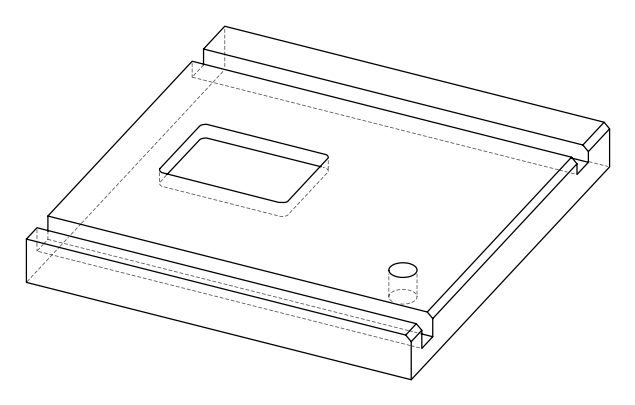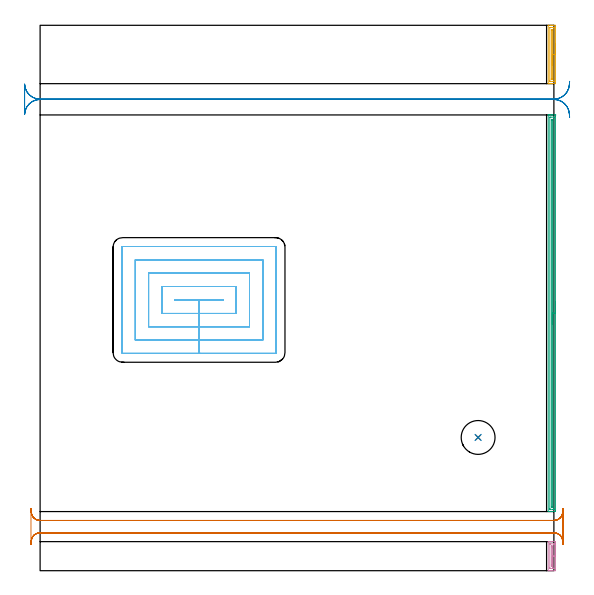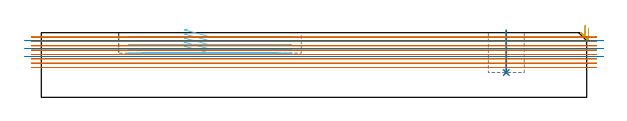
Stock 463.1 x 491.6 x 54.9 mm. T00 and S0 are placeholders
(PLAN: 8 operations, 4 tool changes, 49.6 min)
(1 INDEXABLE_INSERT_DRILL_BLIND_HOLE_FROM_SOLID | STEP1POCKET | NXT0302_010 | 0.14 min | 10004 mm3)
(2 DRILL_TO_ENLARGE_BLIND_HOLE | STEP1POCKET | UGT0301_381 | 0.14 min | 14663 mm3)
(3 AREA_MILL | FG_CHAMFER_SURFACE | UGT0205_001 | 8.75 min | 7968 mm3)
(4 AREA_MILL_1 | FG_CHAMFER_SURFACE_1 | UGT0205_001 | 0.8 min | 647 mm3)
(5 AREA_MILL_2 | FG_CHAMFER_SURFACE_2 | UGT0205_001 | 1.44 min | 1254 mm3)
(6 MILL_RECTANGULAR_POCKET | POCKET_RECTANGULAR_STRAIGHT | UGT0201_008 | Follow Part, ap 4, ae 75% | 14.92 min | 301621 mm3)
(7 MILL_RECTANGULAR_SLOT | SLOT_RECTANGULAR | UGT0201_008 | Follow Part, ap 4, ae 75% | 17.05 min | 371307 mm3)
(8 MILL_RECTANGULAR_SLOT_1 | SLOT_RECTANGULAR_1 | UGT0201_006 | Follow Part, ap 7, ae 75% | 6.31 min | 263619 mm3)
(TOOL NXT0302_010 | Index. Insert Drill 19.5mm [880-D1950L25-05] | D19.5 PA176 FL98 Z2)
(TOOL UGT0301_381 | Twist Drill Flat Bottom 30.5 mm | D30.5 PA180 FL175 Z2)
(TOOL UGT0205_001 | Chamfer Mill 20 x 3 x 45 deg. | D20 FL50 Z2)
(TOOL UGT0201_008 | End Mill 16 mm | D16 FL32 Z4)
(TOOL UGT0201_006 | End Mill 28 mm | D28 FL25 Z2)
(OP 1 INDEXABLE_INSERT_DRILL_BLIND_HOLE_FROM_SOLID)
G17 G21 G94 G90
T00 M6
G54
G17 G0 G90 X394.8 Y120.1 S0 M3
G43 Z64.9 H1
G94 G81 G98 Z21.1 F250. R56.9
G80
M5
M2
(OP 2 DRILL_TO_ENLARGE_BLIND_HOLE)
G17 G21 G94 G90
T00 M6
G54
G17 G0 G90 X394.8 Y120.1 S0 M3
G43 Z64.9 H0
G94 G81 G98 Z21.1 F250. R56.9
G80
M5
M2
(OP 3 AREA_MILL)
G17 G21 G94 G90
T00 M6
G54
G17 G0 G90 X464.6 Y242.05 S1061 M3
G43 Z64.9 H0
Z58.3
G94 G1 Y242.012 Z57.428 F250.
Y241.898 Z56.564
Y241.709 Z55.712
Y241.447 Z54.88
Y241.113 Z54.074
Y240.71 Z53.3
Y240.242 Z52.564
Y239.71 Z51.872
Y239.121 Z51.229
Y238.478 Z50.64
Y237.786 Z50.109
Y237.05 Z49.64
Y236.276 Z49.237
Y235.47 Z48.903
Y234.638 Z48.641
Y233.786 Z48.452
Y232.922 Z48.338
Y232.05 Z48.3
Y54.186
X464.598 Y53.912 Z48.302
X464.592 Y53.307 Z48.305
X464.59 Y53.303 Z48.307
X463.98 Y53.3 Z48.916
X463.699 Z49.197
X461.31 Z51.585
X460.738 Z52.159
X460.407 Z52.49
X459.844 Z53.052
X459.513 Z53.382
X458.459 Z54.44
X458.064 Z54.827
X458.02 Z54.87
X458.002 Y53.308 Z54.888
X458. Y53.465 Z54.9
Y410.634
X458.002 Y410.79 Z54.888
X458.061 Y410.793 Z54.83
X458.46 Y410.8 Z54.44
X458.85 Z54.049
X459.513 Z53.382
X460.738 Z52.159
X461.297 Z51.597
X461.912 Z50.983
X463.98 Y410.799 Z48.916
X464.59 Y410.797 Z48.307
X464.592 Y410.793 Z48.305
X464.598 Y410.188 Z48.302
X464.6 Y409.569 Z48.3
Y232.05
X463.186 Z49.714
X463.185 Y55.599 Z49.715
X463.184 Y55.501 Z49.716
X463.179 Y55.313 Z49.721
X463.087 Y55.309 Z49.813
X462.591 Y55.301 Z50.309
X462.193 Y55.3 Z50.707
X459.911 Z52.989
X459.513 Y55.302 Z53.387
X459.457 Y55.305 Z53.443
X459.428 Y55.309 Z53.472
X459.421 Y55.402 Z53.479
X459.416 Y55.599 Z53.484
X459.414 Y55.698 Z53.486
Y55.797
X459.415 Y408.501 Z53.485
X459.416 Y408.6 Z53.484
X459.421 Y408.787 Z53.479
X459.513 Y408.791 Z53.387
X460.009 Y408.799 Z52.891
X460.407 Y408.8 Z52.493
X462.689 Z50.211
X463.087 Y408.798 Z49.813
X463.143 Y408.795 Z49.757
X463.172 Y408.791 Z49.728
X463.179 Y408.698 Z49.721
X463.184 Y408.501 Z49.716
X463.186 Y408.402 Z49.714
Y408.303
Y232.05
X461.772 Z51.128
X461.771 Y57.906 Z51.129
X461.769 Y57.484 Z51.131
X461.767 Y57.366 Z51.133
X461.765 Y57.317 Z51.135
X461.667 Y57.31 Z51.233
X461.482 Y57.302 Z51.418
X461.3 Y57.301 Z51.6
X461.116 Z51.784
X460.994 Y57.302 Z51.906
X460.896 Y57.306 Z52.004
X460.836 Y57.31 Z52.064
X460.835 Y57.328 Z52.065
X460.832 Y57.484 Z52.068
X460.829 Y57.954 Z52.071
Y406.194
X460.831 Y406.616 Z52.069
X460.833 Y406.734 Z52.067
X460.835 Y406.783 Z52.065
X460.933 Y406.79 Z51.967
X461.118 Y406.798 Z51.782
X461.3 Y406.799 Z51.6
X461.484 Z51.416
X461.606 Y406.798 Z51.294
X461.704 Y406.794 Z51.196
X461.764 Y406.79 Z51.136
X461.765 Y406.772 Z51.135
X461.768 Y406.616 Z51.132
X461.771 Y406.146 Z51.129
X461.772 Y232.05 Z51.128
Y231.178 Z51.167
Y230.314 Z51.28
Y229.462 Z51.469
Y228.63 Z51.732
Y227.824 Z52.065
Y227.05 Z52.468
Y226.314 Z52.937
Y225.622 Z53.468
Y224.979 Z54.057
Y224.39 Z54.701
Y223.858 Z55.393
Y223.39 Z56.128
Y222.987 Z56.902
Y222.653 Z57.708
Y222.391 Z58.54
Y222.202 Z59.392
Y222.088 Z60.257
Y222.05 Z61.128
G0 Z64.9
M5
M2
(OP 4 AREA_MILL_1)
G17 G21 G94 G90
T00 M6
G54
G17 G0 G90 X464.6 Y23.1 S1061 M3
G43 Z64.9 H0
Z58.3
G94 G1 Y23.062 Z57.428 F250.
Y22.948 Z56.563
Y22.759 Z55.712
Y22.497 Z54.88
Y22.163 Z54.074
Y21.76 Z53.3
Y21.292 Z52.564
Y20.76 Z51.872
Y20.171 Z51.229
Y19.528 Z50.64
Y18.836 Z50.108
Y18.1 Z49.64
Y17.326 Z49.237
Y16.52 Z48.903
Y15.688 Z48.641
Y14.836 Z48.452
Y13.972 Z48.338
Y13.1 Z48.3
Y0.879
X464.598 Y0.606 Z48.302
X464.591 Y0.007 Z48.305
X464.583 Y0.004 Z48.314
X463.98 Y0. Z48.916
X463.693 Z49.203
X461.31 Z51.585
X460.725 Z52.171
X460.407 Z52.49
X459.832 Z53.064
X459.513 Z53.382
X458.442 Z54.457
X458.062 Z54.83
X458.02 Z54.87
X458.002 Y0.008 Z54.888
X458. Y0.159 Z54.9
Y26.041
X458.003 Y26.19 Z54.888
X458.059 Y26.193 Z54.832
X458.442 Y26.2 Z54.457
X458.875 Z54.024
X459.513 Z53.382
X460.726 Z52.171
X461.297 Z51.597
X463.98 Y26.199 Z48.916
X464.583 Y26.196 Z48.314
X464.591 Y26.193 Z48.305
X464.597 Y25.594 Z48.303
X464.6 Y24.975 Z48.3
Y13.1
X463.186 Z49.714
X463.185 Y2.292 Z49.715
X463.183 Y2.193 Z49.717
X463.178 Y2.01 Z49.722
X463.087 Y2.007 Z49.813
X462.584 Y2.001 Z50.316
X462.193 Y2. Z50.707
X459.904 Z52.996
X459.513 Y2.002 Z53.387
X459.458 Y2.005 Z53.442
X459.429 Y2.009 Z53.471
X459.421 Y2.095 Z53.479
X459.416 Y2.292 Z53.484
X459.414 Y2.39 Z53.486
Y2.489
X459.415 Y23.908 Z53.485
X459.417 Y24.007 Z53.483
X459.422 Y24.19 Z53.478
X459.513 Y24.193 Z53.387
X460.016 Y24.199 Z52.884
X460.407 Y24.2 Z52.493
X462.696 Z50.204
X463.087 Y24.198 Z49.813
X463.142 Y24.195 Z49.758
X463.171 Y24.191 Z49.729
X463.179 Y24.105 Z49.721
X463.184 Y23.908 Z49.716
X463.186 Y23.81 Z49.714
Y23.711
Y13.1
X461.772 Z51.128
X461.771 Y4.598 Z51.129
X461.768 Y4.175 Z51.132
X461.765 Y4.059 Z51.135
X461.762 Y4.01 Z51.138
X461.651 Y4.006 Z51.249
X461.474 Y4.001 Z51.426
X461.3 Y4.004 Z51.6
X461.125 Y4.01 Z51.775
X460.835 Y4.028 Z52.065
X460.833 Y4.175 Z52.067
X460.83 Y4.645 Z52.07
X460.829 Y5.068 Z52.071
X460.828 Y5.539 Z52.072
X460.829 Y21.602 Z52.071
X460.832 Y22.025 Z52.068
X460.835 Y22.141 Z52.065
X460.838 Y22.19 Z52.062
X460.949 Y22.194 Z51.951
X461.126 Y22.199 Z51.774
X461.3 Y22.196 Z51.6
X461.475 Y22.19 Z51.425
X461.765 Y22.172 Z51.135
X461.767 Y22.025 Z51.133
X461.77 Y21.555 Z51.13
X461.771 Y21.132 Z51.129
X461.772 Y20.661 Z51.128
Y13.1
Y12.228 Z51.166
Y11.364 Z51.28
Y10.512 Z51.469
Y9.68 Z51.731
Y8.874 Z52.065
Y8.1 Z52.468
Y7.364 Z52.937
Y6.672 Z53.468
Y6.029 Z54.057
Y5.44 Z54.701
Y4.908 Z55.393
Y4.44 Z56.128
Y4.037 Z56.902
Y3.703 Z57.708
Y3.441 Z58.54
Y3.252 Z59.392
Y3.138 Z60.257
Y3.1 Z61.128
G0 Z64.9
M5
M2
(OP 5 AREA_MILL_2)
G17 G21 G94 G90
T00 M6
G54
G17 G0 G90 X464.6 Y475.3 S1061 M3
G43 Z64.9 H0
Z58.3
G94 G1 Y475.262 Z57.428 F250.
Y475.148 Z56.563
Y474.959 Z55.712
Y474.697 Z54.88
Y474.363 Z54.074
Y473.96 Z53.3
Y473.492 Z52.564
Y472.96 Z51.872
Y472.371 Z51.229
Y471.728 Z50.64
Y471.036 Z50.108
Y470.3 Z49.64
Y469.526 Z49.237
Y468.72 Z48.903
Y467.888 Z48.641
Y467.036 Z48.452
Y466.172 Z48.338
Y465.3 Z48.3
Y439.817
X464.598 Y439.545 Z48.302
X464.591 Y439.006 Z48.305
X464.527 Y439.001 Z48.369
X462.194 Y439. Z50.7
X461.502 Z51.395
X461.311 Z51.586
X460.609 Z52.288
X460.407 Z52.49
X460.002 Z52.897
X459.025 Z53.874
X458.62 Z54.279
X458.281 Z54.618
X458.039 Y439.001 Z54.853
X458.02 Y439.003 Z54.872
X458.003 Y439.009 Z54.889
X458. Y439.101 Z54.9
Y491.499
X458.003 Y491.591 Z54.889
X458.02 Y491.597 Z54.872
X458.039 Y491.599 Z54.853
X458.281 Y491.6 Z54.618
X460.002 Z52.897
X460.407 Z52.49
X460.609 Z52.288
X461.3 Z51.597
X461.502 Z51.395
X462.194 Z50.7
X464.527 Y491.599 Z48.369
X464.591 Y491.594 Z48.305
X464.598 Y491.055 Z48.302
X464.6 Y490.439 Z48.3
Y465.3
X463.186 Z49.714
Y441.223
X463.184 Y441.125 Z49.716
X463.182 Y441.059 Z49.718
X463.179 Y441.014 Z49.721
X463.166 Y441.01 Z49.734
X463.087 Y441.007 Z49.813
X462.516 Y441.001 Z50.384
X459.467 Y441. Z53.433
X459.439 Y441.002 Z53.461
X459.424 Y441.005 Z53.476
X459.421 Y441.008 Z53.479
X459.419 Y441.027 Z53.481
X459.415 Y441.223 Z53.485
X459.414 Y441.321 Z53.486
Y489.377
X459.416 Y489.476 Z53.484
X459.418 Y489.541 Z53.482
X459.421 Y489.586 Z53.479
X459.434 Y489.59 Z53.466
X459.513 Y489.593 Z53.387
X460.084 Y489.599 Z52.816
X463.133 Y489.6 Z49.767
X463.161 Y489.598 Z49.739
X463.176 Y489.595 Z49.724
X463.179 Y489.592 Z49.721
X463.181 Y489.573 Z49.719
X463.185 Y489.377 Z49.715
X463.186 Y489.279 Z49.714
Y465.3
X461.772 Z51.128
X461.771 Y443.517 Z51.129
X461.769 Y443.097 Z51.131
X461.767 Y443.04 Z51.133
X461.765 Y443.019 Z51.135
X461.69 Y443.01 Z51.21
X461.495 Y443.003 Z51.405
X461.397 Y443. Z51.503
X461.007 Y443.002 Z51.893
X460.877 Y443.006 Z52.023
X460.834 Y443.01 Z52.066
X460.832 Y443.013 Z52.068
X460.83 Y443.03 Z52.07
X460.829 Y443.097 Z52.071
Y487.083
X460.831 Y487.503 Z52.069
X460.833 Y487.56 Z52.067
X460.835 Y487.581 Z52.065
X460.91 Y487.59 Z51.99
X461.105 Y487.597 Z51.795
X461.203 Y487.6 Z51.697
X461.593 Y487.598 Z51.307
X461.723 Y487.594 Z51.177
X461.766 Y487.59 Z51.134
X461.768 Y487.587 Z51.132
X461.77 Y487.57 Z51.13
X461.771 Y487.503 Z51.129
X461.772 Y465.3 Z51.128
Y464.428 Z51.167
Y463.563 Z51.28
Y462.712 Z51.469
Y461.88 Z51.732
Y461.074 Z52.065
Y460.3 Z52.468
Y459.564 Z52.937
Y458.872 Z53.468
Y458.229 Z54.057
Y457.64 Z54.701
Y457.108 Z55.393
Y456.64 Z56.128
Y456.237 Z56.902
Y455.903 Z57.708
Y455.641 Z58.54
Y455.452 Z59.392
Y455.338 Z60.257
Y455.3 Z61.128
G0 Z64.9
M5
M2
(OP 6 MILL_RECTANGULAR_POCKET)
G17 G21 G94 G90
T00 M6
G54
G17 G0 G90 X124.234 Y244.2 S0 M3
G43 Z64.9 H0
Z57.9
G94 G1 X121.8 Z57.248 F250.
Y243.9 Z57.167
X143.25 Z51.42
X164.7 F500.
Y244.2
X121.8
Y243.9
X143.25
Y231.9
X176.7
Y256.2
X109.8
Y231.9
X143.25
Y219.9
X188.7
Y268.2
X97.8
Y219.9
X143.25
Y207.9
X200.7
Y280.2
X85.8
Y207.9
X143.25
Y195.9
X212.1
G3 X212.7 Y196.5 R0.6
G1 Y291.6
G3 X212.1 Y292.2 R0.6
G1 X74.4
G3 X73.8 Y291.6 R0.6
G1 Y196.5
G3 X74.4 Y195.9 R0.6
G1 X143.25
X144.25
G0 X124.234 Y244.2 Z54.42
G1 X121.8 Z53.768 F250.
Y243.9 Z53.687
X143.25 Z47.94
X164.7 F500.
Y244.2
X121.8
Y243.9
X143.25
Y231.9
X176.7
Y256.2
X109.8
Y231.9
X143.25
Y219.9
X188.7
Y268.2
X97.8
Y219.9
X143.25
Y207.9
X200.7
Y280.2
X85.8
Y207.9
X143.25
Y195.9
X212.1
G3 X212.7 Y196.5 R0.6
G1 Y291.6
G3 X212.1 Y292.2 R0.6
G1 X74.4
G3 X73.8 Y291.6 R0.6
G1 Y196.5
G3 X74.4 Y195.9 R0.6
G1 X143.25
X144.25
G0 X124.234 Y244.2 Z50.94
G1 X121.8 Z50.288 F250.
Y243.9 Z50.207
X143.25 Z44.46
X164.7 F500.
Y244.2
X121.8
Y243.9
X143.25
Y231.9
X176.7
Y256.2
X109.8
Y231.9
X143.25
Y219.9
X188.7
Y268.2
X97.8
Y219.9
X143.25
Y207.9
X200.7
Y280.2
X85.8
Y207.9
X143.25
Y195.9
X212.1
G3 X212.7 Y196.5 R0.6
G1 Y291.6
G3 X212.1 Y292.2 R0.6
G1 X74.4
G3 X73.8 Y291.6 R0.6
G1 Y196.5
G3 X74.4 Y195.9 R0.6
G1 X143.25
X144.25
G0 X124.234 Y244.2 Z47.46
G1 X121.8 Z46.808 F250.
Y243.9 Z46.727
X143.25 Z40.98
X164.7 F500.
Y244.2
X121.8
Y243.9
X143.25
Y231.9
X176.7
Y256.2
X109.8
Y231.9
X143.25
Y219.9
X188.7
Y268.2
X97.8
Y219.9
X143.25
Y207.9
X200.7
Y280.2
X85.8
Y207.9
X143.25
Y195.9
X212.1
G3 X212.7 Y196.5 R0.6
G1 Y291.6
G3 X212.1 Y292.2 R0.6
G1 X74.4
G3 X73.8 Y291.6 R0.6
G1 Y196.5
G3 X74.4 Y195.9 R0.6
G1 X143.25
X144.25
G0 X124.234 Y244.2 Z43.98
G1 X121.8 Z43.328 F250.
Y243.9 Z43.248
X143.25 Z37.5
X164.7 F500.
Y244.2
X121.8
Y243.9
X143.25
Y231.9
X176.7
Y256.2
X109.8
Y231.9
X143.25
Y219.9
X188.7
Y268.2
X97.8
Y219.9
X143.25
Y207.9
X200.7
Y280.2
X85.8
Y207.9
X143.25
Y195.9
X212.1
G3 X212.7 Y196.5 R0.6
G1 Y291.6
G3 X212.1 Y292.2 R0.6
G1 X74.4
G3 X73.8 Y291.6 R0.6
G1 Y196.5
G3 X74.4 Y195.9 R0.6
G1 X143.25
X144.25
G0 Z64.9
M5
M2
(OP 7 MILL_RECTANGULAR_SLOT)
G17 G21 G94 G90
T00 M6
G54
G17 G0 G90 X471.613 Y54.024 S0 M3
G43 Z64.9 H0
Z51.2
G94 G1 X470.802 Y51.136 F250.
G2 X463.1 Y45.3 R8. F500.
G1 X0.
G2 X-7.97 Y52.608 R8.
G1 X-8.23 Y55.597 F250.
Y23.903
X-7.97 Y26.892
G2 X0. Y34.2 R8. F500.
G1 X463.1
G2 X470.805 Y28.353 R8.
G1 X471.612 Y25.464 F250.
G0 Z64.9
X-8.23 Y23.903
Z47.5
G1 X-7.97 Y26.892
G2 X0. Y34.2 R8. F500.
G1 X463.1
G2 X471.07 Y26.892 R8.
G1 X471.33 Y23.904 F250.
Y55.596
X471.07 Y52.608
G2 X463.1 Y45.3 R8. F500.
G1 X0.
G2 X-7.97 Y52.608 R8.
G1 X-8.23 Y55.597 F250.
G0 Y23.903 Z43.8
G1 X-7.97 Y26.892
G2 X0. Y34.2 R8. F500.
G1 X463.1
G2 X471.07 Y26.892 R8.
G1 X471.33 Y23.904 F250.
Y55.596
X471.07 Y52.608
G2 X463.1 Y45.3 R8. F500.
G1 X0.
G2 X-7.97 Y52.608 R8.
G1 X-8.23 Y55.597 F250.
G0 Y23.903 Z40.1
G1 X-7.97 Y26.892
G2 X0. Y34.2 R8. F500.
G1 X463.1
G2 X471.07 Y26.892 R8.
G1 X471.33 Y23.904 F250.
Y55.596
X471.07 Y52.608
G2 X463.1 Y45.3 R8. F500.
G1 X0.
G2 X-7.97 Y52.608 R8.
G1 X-8.23 Y55.597 F250.
G0 Y23.903 Z36.4
G1 X-7.97 Y26.892
G2 X0. Y34.2 R8. F500.
G1 X463.1
G2 X471.07 Y26.892 R8.
G1 X471.33 Y23.904 F250.
Y55.596
X471.07 Y52.608
G2 X463.1 Y45.3 R8. F500.
G1 X0.
G2 X-7.97 Y52.608 R8.
G1 X-8.23 Y55.597 F250.
G0 Y23.903 Z32.7
G1 X-7.97 Y26.892
G2 X0. Y34.2 R8. F500.
G1 X463.1
G2 X471.07 Y26.892 R8.
G1 X471.33 Y23.904 F250.
Y55.596
X471.07 Y52.608
G2 X463.1 Y45.3 R8. F500.
G1 X0.
G2 X-7.97 Y52.608 R8.
G1 X-8.23 Y55.597 F250.
G0 Y23.903 Z29.
G1 X-7.97 Y26.892
G2 X0. Y34.2 R8. F500.
G1 X463.1
G2 X471.07 Y26.892 R8.
G1 X471.33 Y23.904 F250.
Y55.596
X471.07 Y52.608
G2 X463.1 Y45.3 R8. F500.
G1 X0.
G2 X-7.97 Y52.608 R8.
G1 X-8.23 Y55.597 F250.
G0 Y23.903 Z25.3
G1 X-7.97 Y26.892
G2 X0. Y34.2 R8. F500.
G1 X463.1
G2 X471.07 Y26.892 R8.
G1 X471.33 Y23.904 F250.
Y55.596
X471.07 Y52.608
G2 X463.1 Y45.3 R8. F500.
G1 X0.
G2 X-7.97 Y52.608 R8.
G1 X-8.23 Y55.597 F250.
G0 Z64.9
M5
M2
(OP 8 MILL_RECTANGULAR_SLOT_1)
G17 G21 G94 G90
T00 M6
G54
G17 G0 G90 X477.266 Y441.077 S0 M3
G43 Z64.9 H0
Z48.167
G94 G1 X477.07 Y438.084 F250.
G2 X463.1 Y425. R14. F500.
G1 X0.
G2 X-13.99 Y438.471 R14.
G1 Y411.329
G2 X0. Y424.8 R14.
G1 X463.1
G2 X477.07 Y411.716 R14.
G1 X477.266 Y408.723 F250.
G0 Y441.077 Z41.433
G1 X477.07 Y438.084
G2 X463.1 Y425. R14. F500.
G1 X0.
G2 X-13.99 Y438.471 R14.
G1 Y411.329
G2 X0. Y424.8 R14.
G1 X463.1
G2 X477.07 Y411.716 R14.
G1 X477.266 Y408.723 F250.
G0 Y441.077 Z34.7
G1 X477.07 Y438.084
G2 X463.1 Y425. R14. F500.
G1 X0.
G2 X-13.99 Y438.471 R14.
G1 Y411.329
G2 X0. Y424.8 R14.
G1 X463.1
G2 X477.07 Y411.716 R14.
G1 X477.266 Y408.723 F250.
G0 Z64.9
M5
M2
